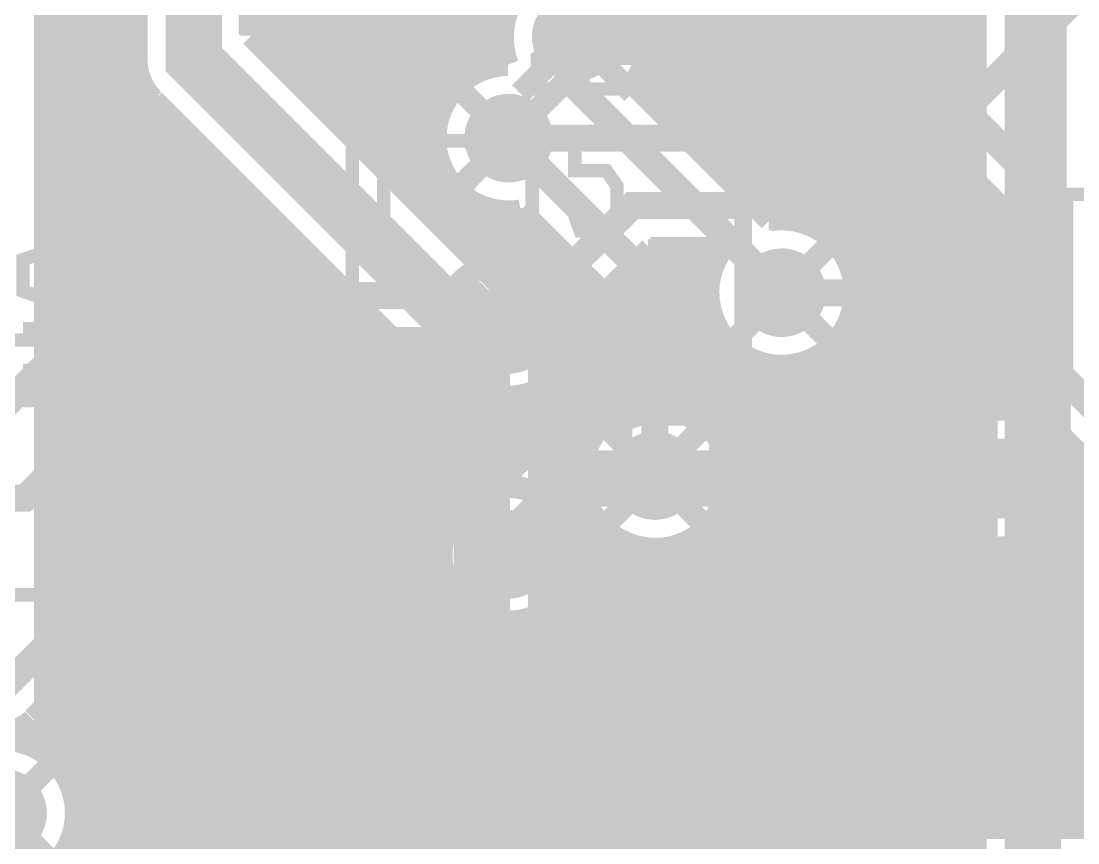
# Model space of a CAD drawing. Extents: x -5 to 90, y -49 to 54.
# Drawn here: x 19.26 to 31.19, y 24.05 to 33.32 of the extents above; entities that cross this region are included whole.
import ezdxf

# ---------------------------------------------------------------- set-up
doc = ezdxf.new("R2010")
doc.units = 0
doc.header["$MEASUREMENT"] = 0
doc.layers.get('0').update_dxf_attribs({"linetype": 'CONTINUOUS'})
for name, color, linetype in [('22-310-0_BOT', 7, 'CONTINUOUS'), ('22-310-0_DRD', 7, 'CONTINUOUS'), ('22-310-0_DRL', 2, 'CONTINUOUS'), ('22-310-0_SMT', 3, 'CONTINUOUS'), ('22-310-0_SPT', 5, 'CONTINUOUS'), ('22-310-0_SSB', 10, 'CONTINUOUS'), ('22-310-0_SST', 14, 'CONTINUOUS'), ('22-310-0_TOP', 9, 'CONTINUOUS'), ('THRUHOLE_TAP', 13, 'CONTINUOUS')]:
    doc.layers.add(name, color=color, linetype=linetype)

# ---------------------------------------------------------------- blocks, each defined once
blk = doc.blocks.new('ROUND_39')
at = {"const_width": 0.50038}
blk.add_lwpolyline([(-0.25019, 0, 1), (0.25019, 0, 1)], format="xyb", close=True, dxfattribs=at)
blk = doc.blocks.new('ROUND_50')
at = {"const_width": 0.10033}
blk.add_lwpolyline([(-0.050164, 0, 1), (0.050164, 0, 1)], format="xyb", close=True, dxfattribs=at)
blk = doc.blocks.new('ROUND_2')
at = {"const_width": 0.50038}
blk.add_lwpolyline([(-0.25019, 0, 1), (0.25019, 0, 1)], format="xyb", close=True, dxfattribs=at)
blk = doc.blocks.new('RECTANGLE_4')
blk.add_solid([(0.4826, 0.4064), (0.4826, -0.4064), (-0.4826, 0.4064), (-0.4826, -0.4064)])
blk = doc.blocks.new('RECTANGLE_22')
blk.add_solid([(0.40005, 0.44958), (0.40005, -0.44958), (-0.40005, 0.44958), (-0.40005, -0.44958)])
blk = doc.blocks.new('RECTANGLE_26')
blk.add_solid([(0.4064, 0.4826), (0.4064, -0.4826), (-0.4064, 0.4826), (-0.4064, -0.4826)])
blk = doc.blocks.new('RECTANGLE_33')
blk.add_solid([(0.25019, 0.19939), (0.25019, -0.19939), (-0.25019, 0.19939), (-0.25019, -0.19939)])
blk = doc.blocks.new('ROUND_46')
at = {"const_width": 0.10033}
blk.add_lwpolyline([(-0.050164, 0, 1), (0.050164, 0, 1)], format="xyb", close=True, dxfattribs=at)

msp = doc.modelspace()

# ---------------------------------------------------------------- linework, layer by layer
at = {"layer": '22-310-0_BOT'}
for points, const_width in [([(20.0152, 45.085), (20.0152, 4.572)], 0.254), ([(22.5298, 45.085), (22.5298, 32.4866)], 0.254), ([(22.7584, 45.085), (22.7584, 32.258)], 0.254), ([(22.987, 45.085), (22.987, 32.0294)], 0.254), ([(23.2156, 45.085), (23.2156, 31.8008)], 0.254), ([(23.4442, 45.085), (23.4442, 31.5722)], 0.254), ([(23.6728, 45.085), (23.6728, 31.3436)], 0.254), ([(23.9014, 45.085), (23.9014, 31.115)], 0.254), ([(24.13, 45.085), (24.13, 32.5374)], 0.254), ([(24.3586, 45.085), (24.3586, 32.7279)], 0.254), ([(24.5872, 45.085), (24.5872, 32.81426)], 0.254), ([(26.416, 45.085), (26.416, 32.3723)], 0.254), ([(26.6446, 45.085), (26.6446, 32.1437)], 0.254), ([(26.8732, 45.085), (26.8732, 31.9151)], 0.254), ([(27.1018, 45.085), (27.1018, 31.6865)], 0.254), ([(27.3304, 45.085), (27.3304, 31.4579)], 0.254), ([(27.559, 45.085), (27.559, 31.2293)], 0.254), ([(27.7876, 45.085), (27.7876, 31.08706)], 0.254), ([(28.0162, 45.085), (28.0162, 31.07182)], 0.254), ([(28.2448, 45.085), (28.2448, 30.988)], 0.254), ([(28.4734, 45.085), (28.4734, 30.80258)], 0.254), ([(28.702, 45.085), (28.702, 19.63674)], 0.254), ([(28.9306, 45.085), (28.9306, 19.95678)], 0.254), ([(29.1592, 45.085), (29.1592, 20.14474)], 0.254), ([(29.3878, 45.085), (29.3878, 20.26412)], 0.254), ([(29.6164, 45.085), (29.6164, 20.3327)], 0.254), ([(29.845, 45.085), (29.845, 20.3581)], 0.254), ([(30.6832, 22.1488), (30.6832, 39.1668)], 0.635), ([(30.0355, 38.64864), (30.0355, 22.66696)], 0.254), ([(19.7866, 38.0238), (19.7866, 24.765)], 0.254), ([(22.3012, 37.9476), (22.3012, 32.7152)], 0.254), ([(20.2438, 37.80028), (20.2438, 10.46734)], 0.254), ([(19.558, 37.59962), (19.558, 25.03932)], 0.254), ([(19.5326, 37.56914), (19.5326, 25.05964)], 0.254), ([(22.0726, 37.56914), (22.0726, 32.9438)], 0.254), ([(21.209, 36.449), (21.209, 32.893), (24.4602, 29.6418), (24.4602, 20.3962)], 0.635), ([(20.4724, 36.06546), (20.4724, 10.8331)], 0.254), ([(20.5613, 35.93084), (20.5613, 32.893)], 0.254), ([(21.844, 35.9156), (21.844, 33.1724)], 0.254), ([(21.8567, 35.93084), (21.8567, 33.1597)], 0.254), ([(20.5613, 33.3756), (19.5326, 33.3756)], 0.254), ([(24.72944, 33.3756), (21.8567, 33.3756)], 0.254), ([(30.0355, 33.3756), (26.32456, 33.3756)], 0.254), ([(27.84602, 30.25902), (25.527, 32.58058), (25.527, 33.147)], 0.3048), ([(20.5613, 33.147), (19.5326, 33.147)], 0.254), ([(21.8567, 33.1597), (24.90978, 30.10662)], 0.254), ([(24.69642, 33.147), (21.8694, 33.147)], 0.254), ([(30.0355, 33.147), (26.35758, 33.147)], 0.254), ([(20.5613, 32.9184), (19.5326, 32.9184)], 0.254), ([(24.72944, 32.9184), (22.098, 32.9184)], 0.254), ([(30.0355, 32.9184), (26.32456, 32.9184)], 0.254), ([(20.59432, 32.6898), (19.5326, 32.6898)], 0.254), ([(24.29764, 32.6898), (22.3266, 32.6898)], 0.254), ([(30.0355, 32.6898), (26.21788, 32.6898)], 0.254), ([(26.16708, 32.62122), (27.7114, 31.0769)], 0.254), ([(26.1874, 32.64408), (26.1874, 32.6009)], 0.254), ([(20.7264, 32.4612), (19.5326, 32.4612)], 0.254), ([(20.701, 32.49168), (20.701, 11.0236)], 0.254), ([(24.07158, 32.4612), (22.5552, 32.4612)], 0.254), ([(30.0355, 32.4612), (26.3271, 32.4612)], 0.254), ([(20.75688, 32.42818), (23.8125, 29.37256)], 0.254), ([(20.95246, 32.2326), (19.5326, 32.2326)], 0.254), ([(20.9296, 32.25546), (20.9296, 11.13282)], 0.254), ([(23.96744, 32.2326), (22.7838, 32.2326)], 0.254), ([(30.0355, 32.2326), (26.5557, 32.2326)], 0.254), ([(21.18106, 32.004), (19.5326, 32.004)], 0.254), ([(21.1582, 32.02686), (21.1582, 11.18616)], 0.254), ([(23.93442, 32.004), (23.0124, 32.004)], 0.254), ([(24.765, 32.004), (26.416, 30.353), (26.416, 28.194)], 0.3048), ([(30.0355, 32.004), (26.7843, 32.004)], 0.254), ([(21.40966, 31.7754), (19.5326, 31.7754)], 0.254), ([(21.3868, 31.79826), (21.3868, 18.20926)], 0.254), ([(23.96744, 31.7754), (23.241, 31.7754)], 0.254), ([(30.0355, 31.7754), (27.0129, 31.7754)], 0.254), ([(21.63826, 31.5468), (19.5326, 31.5468)], 0.254), ([(21.6154, 31.56966), (21.6154, 18.69186)], 0.254), ([(24.07158, 31.5468), (23.4696, 31.5468)], 0.254), ([(30.0355, 31.5468), (27.2415, 31.5468)], 0.254), ([(24.13, 31.4706), (24.13, 30.8864)], 0.254), ([(21.86686, 31.3182), (19.5326, 31.3182)], 0.254), ([(21.844, 31.34106), (21.844, 18.88998)], 0.254), ([(24.29764, 31.3182), (23.6982, 31.3182)], 0.254), ([(24.3586, 31.2801), (24.3586, 30.6578)], 0.254), ([(30.0355, 31.3182), (27.4701, 31.3182)], 0.254), ([(24.5872, 31.19374), (24.5872, 30.4292)], 0.254), ([(24.8158, 31.17596), (24.8158, 30.2006)], 0.254), ([(24.89962, 31.18612), (25.9334, 30.15234)], 0.254), ([(22.09546, 31.0896), (19.5326, 31.0896)], 0.254), ([(22.0726, 31.11246), (22.0726, 19.00174)], 0.254), ([(24.99614, 31.0896), (23.9268, 31.0896)], 0.254), ([(25.0444, 31.04134), (25.0444, 29.9212)], 0.254), ([(30.0355, 31.0896), (27.6987, 31.0896)], 0.254), ([(22.32406, 30.861), (19.5326, 30.861)], 0.254), ([(22.3012, 30.88386), (22.3012, 19.05)], 0.254), ([(25.22474, 30.861), (24.1554, 30.861)], 0.254), ([(25.273, 30.81274), (25.273, 20.5613)], 0.254), ([(30.0355, 30.861), (28.41752, 30.861)], 0.254), ([(22.55266, 30.6324), (19.5326, 30.6324)], 0.254), ([(22.5298, 30.65526), (22.5298, 19.04492)], 0.254), ([(25.45334, 30.6324), (24.384, 30.6324)], 0.254), ([(25.5016, 30.58414), (25.5016, 10.58164)], 0.254), ([(26.83764, 30.58414), (27.02814, 30.39618)], 0.254), ([(26.8732, 30.55112), (26.8732, 30.50794)], 0.254), ([(30.0355, 30.6324), (28.5877, 30.6324)], 0.254), ([(22.7584, 30.42666), (22.7584, 18.98904)], 0.254), ([(22.78126, 30.4038), (19.5326, 30.4038)], 0.254), ([(25.68194, 30.4038), (24.6126, 30.4038)], 0.254), ([(25.7302, 30.35554), (25.7302, 28.66136)], 0.254), ([(27.02052, 30.4038), (26.89606, 30.4038)], 0.254), ([(26.8986, 30.353), (26.8986, 28.86964)], 0.254), ([(30.0355, 30.4038), (28.6639, 30.4038)], 0.254), ([(22.987, 30.19806), (22.987, 18.86966)], 0.254), ([(23.00986, 30.1752), (19.5326, 30.1752)], 0.254), ([(25.91054, 30.1752), (24.8412, 30.1752)], 0.254), ([(25.9334, 30.15234), (25.9334, 28.86964)], 0.254), ([(27.02052, 30.1752), (26.8986, 30.1752)], 0.254), ([(30.0355, 30.1752), (28.67152, 30.1752)], 0.254), ([(23.23846, 29.9466), (19.5326, 29.9466)], 0.254), ([(23.2156, 29.96946), (23.2156, 18.65122)], 0.254), ([(25.9334, 29.9466), (25.0317, 29.9466)], 0.254), ([(27.07894, 29.9466), (26.8986, 29.9466)], 0.254), ([(30.0355, 29.9466), (28.61564, 29.9466)], 0.254), ([(27.1018, 29.89326), (27.1018, 28.66136)], 0.254), ([(23.46706, 29.718), (19.5326, 29.718)], 0.254), ([(23.4442, 29.74086), (23.4442, 10.3886)], 0.254), ([(25.9334, 29.718), (25.10282, 29.718)], 0.254), ([(27.21864, 29.718), (26.8986, 29.718)], 0.254), ([(28.4734, 29.71546), (28.4734, 19.79422)], 0.254), ([(30.0355, 29.718), (28.47594, 29.718)], 0.254), ([(25.1079, 29.6418), (25.1079, 20.91436)], 0.254), ([(27.3304, 29.60878), (27.3304, 20.3581)], 0.254), ([(23.69566, 29.4894), (19.5326, 29.4894)], 0.254), ([(23.6728, 29.51226), (23.6728, 20.65782)], 0.254), ([(25.9334, 29.4894), (25.1079, 29.4894)], 0.254), ([(27.53868, 29.4894), (26.8986, 29.4894)], 0.254), ([(27.559, 29.48178), (27.559, 20.34794)], 0.254), ([(30.0355, 29.4894), (28.15336, 29.4894)], 0.254), ([(28.2448, 29.53258), (28.2448, 20.04314)], 0.254), ([(23.8125, 29.37256), (23.8125, 20.91436)], 0.254), ([(27.7876, 29.43098), (27.7876, 20.29714)], 0.254), ([(28.0162, 29.44622), (28.0162, 20.20062)], 0.254), ([(23.8125, 29.2608), (19.5326, 29.2608)], 0.254), ([(25.9334, 29.2608), (25.1079, 29.2608)], 0.254), ([(30.0355, 29.2608), (26.8986, 29.2608)], 0.254), ([(23.8125, 29.0322), (19.5326, 29.0322)], 0.254), ([(25.9334, 29.0322), (25.1079, 29.0322)], 0.254), ([(30.0355, 29.0322), (26.8986, 29.0322)], 0.254), ([(23.8125, 28.8036), (19.5326, 28.8036)], 0.254), ([(25.85212, 28.8036), (25.1079, 28.8036)], 0.254), ([(30.0355, 28.8036), (26.97734, 28.8036)], 0.254), ([(23.8125, 28.575), (19.5326, 28.575)], 0.254), ([(25.6794, 28.575), (25.1079, 28.575)], 0.254), ([(30.0355, 28.575), (27.1526, 28.575)], 0.254), ([(23.8125, 28.3464), (19.5326, 28.3464)], 0.254), ([(25.60066, 28.3464), (25.1079, 28.3464)], 0.254), ([(30.0355, 28.3464), (27.23134, 28.3464)], 0.254), ([(23.8125, 28.1178), (19.5326, 28.1178)], 0.254), ([(25.5905, 28.1178), (25.1079, 28.1178)], 0.254), ([(30.0355, 28.1178), (27.2415, 28.1178)], 0.254), ([(23.8125, 27.8892), (19.5326, 27.8892)], 0.254), ([(25.64384, 27.8892), (25.1079, 27.8892)], 0.254), ([(30.0355, 27.8892), (27.18816, 27.8892)], 0.254), ([(25.7302, 27.72664), (25.7302, 10.33272)], 0.254), ([(27.1018, 27.72664), (27.1018, 20.33016)], 0.254), ([(23.8125, 27.6606), (19.5326, 27.6606)], 0.254), ([(25.781, 27.6606), (25.1079, 27.6606)], 0.254), ([(30.0355, 27.6606), (27.051, 27.6606)], 0.254), ([(25.9588, 27.50058), (25.9588, 4.572)], 0.254), ([(26.8732, 27.50058), (26.8732, 20.2565)], 0.254), ([(23.8125, 27.432), (19.5326, 27.432)], 0.254), ([(26.08834, 27.432), (25.1079, 27.432)], 0.254), ([(26.1874, 27.39644), (26.1874, 19.6088)], 0.254), ([(26.416, 27.36342), (26.416, 19.94154)], 0.254), ([(26.6446, 27.39644), (26.6446, 20.13458)], 0.254), ([(30.0355, 27.432), (26.74366, 27.432)], 0.254), ([(23.8125, 27.2034), (19.5326, 27.2034)], 0.254), ([(30.0355, 27.2034), (25.1079, 27.2034)], 0.254), ([(23.8125, 26.9748), (19.5326, 26.9748)], 0.254), ([(30.0355, 26.9748), (25.1079, 26.9748)], 0.254), ([(23.8125, 26.7462), (19.5326, 26.7462)], 0.254), ([(30.0355, 26.7462), (25.1079, 26.7462)], 0.254), ([(23.8125, 26.5176), (19.5326, 26.5176)], 0.254), ([(30.0355, 26.5176), (25.1079, 26.5176)], 0.254), ([(23.8125, 26.289), (19.5326, 26.289)], 0.254), ([(30.0355, 26.289), (25.1079, 26.289)], 0.254), ([(23.8125, 26.0604), (19.5326, 26.0604)], 0.254), ([(30.0355, 26.0604), (25.1079, 26.0604)], 0.254), ([(23.8125, 25.8318), (19.5326, 25.8318)], 0.254), ([(30.0355, 25.8318), (25.1079, 25.8318)], 0.254), ([(23.8125, 25.6032), (19.5326, 25.6032)], 0.254), ([(30.0355, 25.6032), (25.1079, 25.6032)], 0.254), ([(23.8125, 25.3746), (19.5326, 25.3746)], 0.254), ([(30.0355, 25.3746), (25.1079, 25.3746)], 0.254), ([(23.8125, 25.146), (19.5326, 25.146)], 0.254), ([(30.0355, 25.146), (25.1079, 25.146)], 0.254), ([(23.8125, 24.9174), (19.685, 24.9174)], 0.254), ([(30.0355, 24.9174), (25.1079, 24.9174)], 0.254), ([(23.8125, 24.6888), (19.82216, 24.6888)], 0.254), ([(30.0355, 24.6888), (25.1079, 24.6888)], 0.254), ([(23.8125, 24.4602), (19.8755, 24.4602)], 0.254), ([(30.0355, 24.4602), (25.1079, 24.4602)], 0.254), ([(23.8125, 24.2316), (19.86534, 24.2316)], 0.254), ([(30.0355, 24.2316), (25.1079, 24.2316)], 0.254), ([(23.8125, 24.003), (19.7866, 24.003)], 0.254), ([(19.7866, 24.00046), (19.7866, 10.53592)], 0.254), ([(30.0355, 24.003), (25.1079, 24.003)], 0.254)]:
    msp.add_lwpolyline(points, dxfattribs=dict(at, const_width=const_width))
at = {"layer": '22-310-0_BOT', "const_width": 0.254}
for points in [[(25.527, 33.97758, 0.4142136), (24.69642, 33.147)], [(26.35758, 33.147, 0.4142136), (25.527, 33.97758)], [(24.69642, 33.147, 0.0971324), (24.75484, 32.83204)], [(26.16708, 32.62122, 0.1736318), (26.35534, 33.147)], [(20.5613, 32.893, 0.1989124), (20.75101, 32.43501)], [(24.75738, 32.83204, 0.4115208), (23.93696, 32.004)], [(23.93442, 32.004, 0.4142136), (24.765, 31.17342)], [(24.765, 31.17342, 0.0408056), (24.89989, 31.18445)], [(27.84602, 31.0896, 0.0408063), (27.71112, 31.07857)], [(28.6766, 30.25902, 0.4142136), (27.84602, 31.0896)], [(26.8986, 30.353, 0.1260244), (26.83918, 30.58499)], [(26.8986, 30.353, 0.1260244), (26.83918, 30.58499)], [(27.02814, 30.39618, 0.0415628), (27.01672, 30.25902)], [(27.01798, 30.25902, 0.4142136), (27.84602, 29.43098)], [(27.84602, 29.43098, 0.4142136), (28.67406, 30.25902)], [(25.1079, 29.6418, 0.1989124), (24.91819, 30.09979)], [(25.1079, 29.6418, 0.1989124), (24.91819, 30.09979)], [(25.9334, 28.86964, 0.2422133), (25.5857, 28.194)], [(27.24658, 28.194, 0.2422134), (26.89876, 28.86987)], [(25.58542, 28.194, 0.4142136), (26.416, 27.36342)], [(26.416, 27.36342, 0.4142136), (27.24658, 28.194)], [(19.88058, 24.384, 0.2422134), (19.53276, 25.05987)], [(19.05, 23.55342, 0.4142136), (19.88058, 24.384)]]:
    msp.add_lwpolyline(points, format="xyb", dxfattribs=at)
at = {"layer": '22-310-0_DRD', "const_width": 0.254}
for points in [[(26.162, 33.782), (24.892, 32.512)], [(26.162, 32.512), (24.892, 33.782)], [(25.4, 32.639), (24.13, 31.369)], [(25.4, 31.369), (24.13, 32.639)], [(28.48102, 30.89402), (27.21102, 29.62402)], [(28.48102, 29.62402), (27.21102, 30.89402)], [(27.051, 28.829), (25.781, 27.559)], [(27.051, 27.559), (25.781, 28.829)], [(19.685, 25.019), (18.415, 23.749)], [(19.685, 23.749), (18.415, 25.019)]]:
    msp.add_lwpolyline(points, dxfattribs=at)
at = {"layer": '22-310-0_SSB', "const_width": 0.1524}
for points in [[(17.00022, 29.72562), (17.00022, 44.02582), (22.9997, 44.02582), (22.9997, 29.72562), (17.00022, 29.72562)], [(19.65706, 28.34894), (19.71548, 28.17876), (20.07108, 28.17876), (20.13204, 28.34894), (20.13204, 29.02458), (20.07108, 29.19476), (19.71548, 29.19476), (19.65706, 29.02458)], [(20.90928, 28.17876), (20.97024, 28.34894), (20.97024, 29.02458), (20.90928, 29.19476), (20.55368, 29.19476), (20.49526, 29.02458), (20.49526, 28.34894), (20.55368, 28.17876), (20.90928, 28.17876)]]:
    msp.add_lwpolyline(points, dxfattribs=at)
at = {"layer": '22-310-0_SST'}
for points, const_width in [([(30.988, 31.369), (35.052, 31.369), (35.052, 35.941), (33.274, 35.941), (33.02, 35.687), (32.766, 35.941), (30.988, 35.941), (30.988, 31.369)], 0.1524), ([(28.05176, 33.74136), (28.05176, 33.26892), (27.37358, 33.50514), (27.37358, 33.62452), (28.38958, 33.62452)], 0.1524), ([(25.59558, 32.55772), (25.59558, 32.91332), (25.4254, 33.03016), (25.25776, 33.03016), (25.08758, 32.91332), (25.08758, 32.55772), (26.10358, 32.55772)], 0.1524), ([(25.59558, 32.85236), (26.10358, 33.03016)], 0.1524), ([(27.88158, 32.43072), (27.88158, 32.78632), (27.7114, 32.90316), (27.54376, 32.90316), (27.37358, 32.78632), (27.37358, 32.43072), (28.38958, 32.43072)], 0.1524), ([(27.88158, 32.72536), (28.38958, 32.90316)], 0.1524), ([(25.02916, 30.95752), (25.02916, 31.97352), (24.91232, 31.80334)], 0.1524), ([(23.59152, 31.97352), (23.11654, 31.97352)], 0.1524), ([(23.35276, 30.95752), (23.35276, 31.97352)], 0.1524), ([(23.95474, 31.46552), (24.31034, 31.46552), (24.42972, 31.6357), (24.42972, 31.80334), (24.31034, 31.97352), (23.95474, 31.97352), (23.95474, 30.95752)], 0.1524), ([(25.51176, 31.1277), (25.57272, 30.95752), (25.92832, 30.95752), (25.98674, 31.1277), (25.98674, 31.46552), (25.86736, 31.6357), (25.51176, 31.6357), (25.51176, 31.97352), (25.98674, 31.97352)], 0.1524), ([(27.41168, 27.21102), (31.00832, 27.21102), (31.00832, 31.20898), (27.41168, 31.20898), (27.41168, 27.21102)], 0.20066), ([(25.14854, 30.95752), (24.91232, 30.95752)], 0.1524), ([(19.78914, 30.6324), (19.78914, 30.2768), (19.6215, 30.21838), (19.45132, 30.21838), (19.28114, 30.2768), (19.28114, 30.6324), (19.45132, 30.69082), (19.6215, 30.69082), (20.29714, 30.4546)], 0.1524), ([(23.0505, 27.1145), (23.0505, 30.0355), (21.4122, 30.0355), (21.4122, 27.1145), (23.0505, 27.1145)], 0.1524), ([(19.28114, 29.85262), (20.1295, 29.85262), (20.29714, 29.7942), (20.29714, 29.4386), (20.1295, 29.38018), (19.28114, 29.38018)], 0.1524), ([(27.1018, 29.67228), (27.1018, 29.19984), (26.42362, 29.67228), (26.25598, 29.67228), (26.0858, 29.61386), (26.0858, 29.25826), (26.25598, 29.19984)], 0.1524), ([(18.2372, 26.8478), (20.9296, 26.8478), (21.1836, 27.1018), (21.1836, 29.03982), (18.1864, 29.03982), (18.1864, 26.8478), (18.2372, 26.8478)], 0.1524), ([(26.93162, 28.36164), (27.1018, 28.42006), (27.1018, 28.65628), (26.93162, 28.71724), (26.76398, 28.83408), (26.25598, 28.83408), (26.0858, 28.77566), (26.0858, 28.42006), (26.25598, 28.36164), (26.93162, 28.36164)], 0.1524), ([(26.76398, 28.59786), (27.1018, 28.83408)], 0.1524), ([(30.0355, 26.8605), (27.1145, 26.8605), (27.1145, 25.2222), (30.0355, 25.2222), (30.0355, 26.8605)], 0.1524), ([(26.69794, 26.18486), (26.86812, 26.24582), (26.86812, 26.60142), (26.69794, 26.65984), (26.36012, 26.65984), (26.18994, 26.54046), (26.18994, 26.18486), (25.85212, 26.18486), (25.85212, 26.65984)], 0.1524), ([(22.66442, 26.14168), (22.83206, 26.2001), (22.83206, 26.5557), (22.66442, 26.61666), (22.32406, 26.61666), (22.15642, 26.49728), (22.15642, 26.14168), (21.81606, 26.14168), (21.81606, 26.61666)], 0.1524), ([(24.62276, 25.6667), (24.79294, 25.78354), (24.79294, 26.0223), (24.62276, 26.13914), (24.45512, 26.13914), (24.11476, 25.90292), (23.77694, 26.13914), (23.77694, 25.6667)], 0.1524), ([(26.36012, 25.34666), (26.36012, 25.70226), (26.18994, 25.82164), (26.01976, 25.82164), (25.85212, 25.70226), (25.85212, 25.34666), (26.86812, 25.34666)], 0.1524), ([(26.36012, 25.64384), (26.86812, 25.82164)], 0.1524), ([(22.83206, 25.77846), (22.83206, 25.5397)], 0.1524), ([(22.83206, 25.65908), (21.81606, 25.65908), (21.98624, 25.5397)], 0.1524), ([(24.28494, 24.8285), (24.28494, 25.1841), (24.11476, 25.30094), (23.94712, 25.30094), (23.77694, 25.1841), (23.77694, 24.8285), (24.79294, 24.8285)], 0.1524), ([(22.66442, 25.0571), (22.83206, 24.99868), (22.83206, 24.64308), (22.66442, 24.58466), (21.98624, 24.58466), (21.81606, 24.64308), (21.81606, 24.99868), (21.98624, 25.0571)], 0.1524), ([(23.77694, 24.46274), (23.77694, 23.9903)], 0.1524), ([(26.8605, 21.3995), (26.8605, 24.3205), (25.2222, 24.3205), (25.2222, 21.3995), (26.8605, 21.3995)], 0.1524), ([(30.0355, 21.3995), (30.0355, 24.3205), (28.3972, 24.3205), (28.3972, 21.3995), (30.0355, 21.3995)], 0.1524), ([(24.79294, 24.22652), (23.77694, 24.22652)], 0.1524)]:
    msp.add_lwpolyline(points, dxfattribs=dict(at, const_width=const_width))
at = {"layer": '22-310-0_SST', "const_width": 0.254}
for points in [[(24.765, 30.607, 0.4142136), (24.003, 29.845)], [(25.527, 29.845, 0.4142136), (24.765, 30.607)], [(24.003, 29.845, 0.4142136), (24.765, 29.083)], [(24.765, 29.083, 0.4142136), (25.527, 29.845)], [(24.765, 28.067, 0.4142136), (24.003, 27.305)], [(25.527, 27.305, 0.4142136), (24.765, 28.067)], [(24.003, 27.305, 0.4142136), (24.765, 26.543)], [(24.765, 26.543, 0.4142136), (25.527, 27.305)]]:
    msp.add_lwpolyline(points, format="xyb", dxfattribs=at)
at = {"layer": '22-310-0_TOP'}
for points, const_width in [([(25.4, 34.8488), (25.527, 34.7218), (25.527, 33.147), (27.94, 33.147), (29.591, 34.798), (29.591, 35.56), (31.6865, 37.6555), (32.73044, 37.6555)], 0.635), ([(25.527, 33.147), (25.527, 34.7218), (25.4, 34.8488)], 0.635), ([(33.02, 34.798), (30.988, 34.798), (28.194, 32.004), (24.765, 32.004)], 0.3048), ([(36.449, 32.512), (35.306, 33.655), (31.242, 33.655), (29.845, 32.258), (28.829, 31.242), (26.162, 31.242), (24.765, 29.845)], 0.3048), ([(37.973, 22.479), (37.846, 22.479), (36.83, 23.495), (36.83, 24.257), (36.068, 25.019), (35.306, 25.019), (30.988, 29.337), (30.988, 31.242), (29.972, 32.258), (29.845, 32.258), (28.829, 31.242), (26.162, 31.242), (24.765, 29.845)], 0.3048), ([(29.9085, 31.63824), (29.30906, 31.0388)], 0.254), ([(29.9085, 31.63824), (29.30906, 31.0388)], 0.254), ([(29.9085, 31.63824), (30.5054, 31.04134)], 0.254), ([(29.845, 31.57474), (29.845, 31.0388)], 0.254), ([(30.12694, 31.4198), (29.69006, 31.4198)], 0.254), ([(30.0736, 31.47314), (30.0736, 28.94076)], 0.254), ([(29.6164, 31.34614), (29.6164, 31.0388)], 0.254), ([(30.35554, 31.1912), (29.46146, 31.1912)], 0.254), ([(30.3022, 31.24454), (30.3022, 28.94076)], 0.254), ([(29.93898, 31.0388), (29.30906, 31.0388)], 0.254), ([(29.3878, 31.11754), (29.3878, 31.0388)], 0.254), ([(29.93898, 31.0388), (29.93898, 29.47924)], 0.254), ([(30.5054, 31.04134), (30.5054, 29.337)], 0.254), ([(30.5054, 30.9626), (29.93898, 30.9626)], 0.254), ([(26.36266, 30.7594), (25.58288, 29.97962)], 0.254), ([(26.36266, 30.7594), (25.58288, 29.97962)], 0.254), ([(27.1653, 30.734), (26.33726, 30.734)], 0.254), ([(27.18308, 30.7594), (26.36266, 30.7594)], 0.254), ([(27.18308, 30.7594), (26.36266, 30.7594)], 0.254), ([(26.416, 30.7594), (26.416, 29.02458)], 0.254), ([(26.6446, 30.7594), (26.6446, 28.99156)], 0.254), ([(26.8732, 30.7594), (26.8732, 28.88488)], 0.254), ([(27.1018, 30.7594), (27.1018, 30.62478)], 0.254), ([(30.5054, 30.734), (29.93898, 30.734)], 0.254), ([(26.1874, 30.58414), (26.1874, 28.99156)], 0.254), ([(27.05354, 30.5054), (26.10866, 30.5054)], 0.254), ([(30.5054, 30.5054), (29.93898, 30.5054)], 0.254), ([(25.9588, 30.35554), (25.9588, 28.88488)], 0.254), ([(18.73504, 28.59024), (18.73504, 28.64104), (20.32, 30.226), (24.384, 30.226), (24.765, 29.845)], 0.3048), ([(27.01798, 30.2768), (25.88006, 30.2768)], 0.254), ([(29.21, 30.25902), (27.84602, 30.25902)], 0.3048), ([(30.5054, 30.2768), (29.93898, 30.2768)], 0.254), ([(25.7302, 30.12694), (25.7302, 28.80868)], 0.254), ([(27.04338, 30.0482), (25.65146, 30.0482)], 0.254), ([(30.5054, 30.0482), (29.93898, 30.0482)], 0.254), ([(27.1018, 29.89326), (27.1018, 28.80868)], 0.254), ([(23.0378, 29.7434), (23.0378, 28.6004)], 0.254), ([(23.94204, 29.7434), (23.0378, 29.7434)], 0.254), ([(23.2156, 29.7434), (23.2156, 18.65122)], 0.254), ([(23.4442, 29.7434), (23.4442, 16.51)], 0.254), ([(23.6728, 29.7434), (23.6728, 20.65782)], 0.254), ([(23.9014, 29.7434), (23.9014, 21.00834)], 0.254), ([(27.14244, 29.8196), (25.59304, 29.8196)], 0.254), ([(28.4734, 29.71546), (28.4734, 28.94076)], 0.254), ([(28.48102, 29.72308), (28.48102, 29.47924)], 0.254), ([(30.5054, 29.8196), (29.93898, 29.8196)], 0.254), ([(23.97506, 29.591), (23.0378, 29.591)], 0.254), ([(27.3558, 29.591), (25.55494, 29.591)], 0.254), ([(27.3304, 29.60878), (27.3304, 28.80868)], 0.254), ([(28.48102, 29.591), (28.33624, 29.591)], 0.254), ([(30.5054, 29.591), (29.93898, 29.591)], 0.254), ([(27.559, 29.48178), (27.559, 28.94076)], 0.254), ([(28.2448, 29.53258), (28.2448, 28.94076)], 0.254), ([(29.93898, 29.47924), (28.48102, 29.47924)], 0.254), ([(28.702, 29.47924), (28.702, 28.94076)], 0.254), ([(28.9306, 29.47924), (28.9306, 28.94076)], 0.254), ([(29.1592, 29.47924), (29.1592, 26.8478)], 0.254), ([(29.3878, 29.47924), (29.3878, 26.8478)], 0.254), ([(29.6164, 29.47924), (29.6164, 28.94076)], 0.254), ([(29.845, 29.47924), (29.845, 28.94076)], 0.254), ([(24.08936, 29.3624), (23.0378, 29.3624)], 0.254), ([(30.5054, 29.3624), (25.44064, 29.3624)], 0.254), ([(25.5016, 29.46146), (25.5016, 28.79598)], 0.254), ([(27.7876, 29.43098), (27.7876, 28.94076)], 0.254), ([(28.0162, 29.44622), (28.0162, 28.94076)], 0.254), ([(20.63496, 28.59024), (20.63496, 29.01696), (20.9042, 29.2862), (22.225, 29.2862)], 0.3048), ([(24.13, 29.3116), (24.13, 27.8384)], 0.254), ([(24.33828, 29.1338), (23.0378, 29.1338)], 0.254), ([(24.3586, 29.1211), (24.3586, 28.0289)], 0.254), ([(30.54858, 29.1338), (25.19172, 29.1338)], 0.254), ([(25.273, 29.18968), (25.273, 28.70708)], 0.254), ([(30.5308, 29.18206), (30.5308, 28.94076)], 0.254), ([(24.5872, 29.03474), (24.5872, 28.11526)], 0.254), ([(24.8158, 29.01696), (24.8158, 28.2702)], 0.254), ([(25.0444, 29.06268), (25.0444, 28.4988)], 0.254), ([(30.64764, 28.99664), (30.70352, 28.94076)], 0.254), ([(25.98928, 28.9052), (23.0378, 28.9052)], 0.254), ([(27.53106, 28.9052), (26.84272, 28.9052)], 0.254), ([(27.53106, 28.94076), (27.53106, 28.80868)], 0.254), ([(28.98902, 28.94076), (27.53106, 28.94076)], 0.254), ([(28.98902, 28.94076), (28.98902, 27.3812)], 0.254), ([(29.43098, 28.9052), (28.98902, 28.9052)], 0.254), ([(29.43098, 28.94076), (29.43098, 27.3812)], 0.254), ([(30.70352, 28.94076), (29.43098, 28.94076)], 0.254), ([(30.15996, 28.94076), (30.15996, 28.16098)], 0.254), ([(21.21408, 28.8036), (21.21408, 28.47086)], 0.254), ([(21.4122, 28.8036), (21.21408, 28.8036)], 0.254), ([(21.3868, 28.8036), (21.3868, 21.8059)], 0.254), ([(21.4122, 28.8036), (21.4122, 28.6004)], 0.254), ([(25.8572, 28.80868), (25.62098, 28.80868)], 0.254), ([(27.53106, 28.80868), (26.9748, 28.80868)], 0.254), ([(30.88894, 28.7528), (34.95802, 24.68372)], 0.254), ([(30.88894, 28.7528), (30.88894, 27.3812)], 0.254), ([(21.4122, 28.6766), (21.21408, 28.6766)], 0.254), ([(25.22982, 28.6766), (23.0378, 28.6766)], 0.254), ([(29.43098, 28.6766), (28.98902, 28.6766)], 0.254), ([(30.96514, 28.6766), (30.88894, 28.6766)], 0.254), ([(30.988, 28.65374), (30.988, 24.2189)], 0.254), ([(18.73504, 27.94), (19.304, 27.94), (19.95424, 28.59024), (20.63496, 28.59024)], 0.3048), ([(21.4122, 28.6004), (21.4122, 28.5496)], 0.254), ([(21.4122, 28.5496), (21.4122, 27.1272)], 0.254), ([(23.0378, 28.6004), (23.0378, 28.5496)], 0.254), ([(23.0378, 28.5496), (23.0378, 27.1272)], 0.254), ([(25.15362, 28.61056), (24.67356, 28.1305)], 0.254), ([(21.21408, 28.47086), (21.21408, 28.05938)], 0.254), ([(21.4122, 28.448), (21.21408, 28.448)], 0.254), ([(24.99106, 28.448), (23.0378, 28.448)], 0.254), ([(29.43098, 28.448), (28.98902, 28.448)], 0.254), ([(31.19374, 28.448), (30.88894, 28.448)], 0.254), ([(31.2166, 28.42514), (31.2166, 24.2189)], 0.254), ([(28.26004, 28.16098), (25.62098, 28.16098), (24.765, 27.305)], 0.635), ([(28.26004, 28.16098), (27.8638, 27.76474), (27.8638, 26.035)], 0.635), ([(21.4122, 28.2194), (21.21408, 28.2194)], 0.254), ([(24.76246, 28.2194), (23.0378, 28.2194)], 0.254), ([(26.416, 28.194), (28.22702, 28.194), (28.26004, 28.16098)], 0.3048), ([(29.43098, 28.2194), (28.98902, 28.2194)], 0.254), ([(29.43098, 28.16098), (30.15996, 28.16098)], 0.254), ([(30.15996, 27.3812), (30.15996, 28.16098)], 0.254), ([(30.88894, 28.16098), (30.15996, 28.16098)], 0.254), ([(31.42234, 28.2194), (30.88894, 28.2194)], 0.254), ([(21.21408, 28.05938), (21.21408, 27.82062)], 0.254), ([(21.21408, 27.94), (20.63496, 27.94)], 0.254), ([(21.4122, 27.9908), (21.21408, 27.9908)], 0.254), ([(24.29764, 27.9908), (23.0378, 27.9908)], 0.254), ([(29.43098, 27.9908), (28.98902, 27.9908)], 0.254), ([(31.65094, 27.9908), (30.88894, 27.9908)], 0.254), ([(21.21408, 27.82062), (21.21408, 27.40914)], 0.254), ([(21.4122, 27.8638), (22.225, 27.8638)], 0.254), ([(22.225, 27.1272), (22.225, 27.8638)], 0.254), ([(23.0378, 27.8638), (22.225, 27.8638)], 0.254), ([(21.4122, 27.7622), (21.21408, 27.7622)], 0.254), ([(24.07158, 27.7622), (23.0378, 27.7622)], 0.254), ([(29.43098, 27.7622), (28.98902, 27.7622)], 0.254), ([(31.87954, 27.7622), (30.88894, 27.7622)], 0.254), ([(21.4122, 27.5336), (21.21408, 27.5336)], 0.254), ([(23.96744, 27.5336), (23.0378, 27.5336)], 0.254), ([(25.88768, 27.51328), (25.5905, 27.21356)], 0.254), ([(25.94356, 27.51328), (25.88768, 27.51328)], 0.254), ([(25.9588, 27.50058), (25.9588, 24.3078)], 0.254), ([(26.8732, 27.50058), (26.8732, 24.2189)], 0.254), ([(27.2161, 27.51328), (26.88844, 27.51328)], 0.254), ([(27.1018, 27.51328), (27.1018, 24.2189)], 0.254), ([(27.2161, 27.51328), (27.2161, 26.8478)], 0.254), ([(29.43098, 27.5336), (28.98902, 27.5336)], 0.254), ([(32.10814, 27.5336), (30.88894, 27.5336)], 0.254), ([(21.21408, 27.40914), (21.21408, 26.7589)], 0.254), ([(25.7302, 27.35326), (25.7302, 24.3078)], 0.254), ([(26.1874, 27.39644), (26.1874, 24.3078)], 0.254), ([(26.416, 27.36342), (26.416, 24.3078)], 0.254), ([(26.6446, 27.39644), (26.6446, 24.3078)], 0.254), ([(28.5115, 27.3812), (28.5115, 26.8478)], 0.254), ([(28.98902, 27.3812), (28.5115, 27.3812)], 0.254), ([(28.702, 27.3812), (28.702, 26.8478)], 0.254), ([(28.9306, 27.3812), (28.9306, 26.8478)], 0.254), ([(30.88894, 27.3812), (29.43098, 27.3812)], 0.254), ([(29.6164, 27.3812), (29.6164, 26.8478)], 0.254), ([(29.845, 27.3812), (29.845, 26.8478)], 0.254), ([(30.0736, 27.3812), (30.0736, 24.2189)], 0.254), ([(30.3022, 27.3812), (30.3022, 24.2189)], 0.254), ([(30.5308, 27.3812), (30.5308, 24.2189)], 0.254), ([(30.7594, 27.3812), (30.7594, 24.2189)], 0.254), ([(20.63496, 27.28976), (20.55876, 27.28976), (19.05, 25.781), (17.653, 25.781), (17.04086, 26.39314), (17.04086, 27.27452)], 0.3048), ([(21.4122, 27.305), (21.21408, 27.305)], 0.254), ([(23.93442, 27.305), (23.0378, 27.305)], 0.254), ([(27.2161, 27.305), (25.6794, 27.305)], 0.254), ([(32.33674, 27.305), (28.5115, 27.305)], 0.254), ([(23.0378, 27.1272), (21.4122, 27.1272)], 0.254), ([(21.6154, 27.1272), (21.6154, 18.69186)], 0.254), ([(21.844, 27.1272), (21.844, 18.88998)], 0.254), ([(22.0726, 27.1272), (22.0726, 19.00174)], 0.254), ([(22.3012, 27.1272), (22.3012, 19.05)], 0.254), ([(22.5298, 27.1272), (22.5298, 19.04492)], 0.254), ([(22.7584, 27.1272), (22.7584, 18.98904)], 0.254), ([(22.987, 27.1272), (22.987, 18.86966)], 0.254), ([(23.96744, 27.0764), (21.21408, 27.0764)], 0.254), ([(27.2161, 27.0764), (25.56256, 27.0764)], 0.254), ([(32.56534, 27.0764), (28.5115, 27.0764)], 0.254), ([(24.07158, 26.8478), (21.21408, 26.8478)], 0.254), ([(27.2161, 26.8478), (25.45588, 26.8478)], 0.254), ([(25.5016, 26.92146), (25.5016, 24.3078)], 0.254), ([(27.1272, 26.8478), (27.1272, 25.2222)], 0.254), ([(27.2161, 26.8478), (27.1272, 26.8478)], 0.254), ([(32.79394, 26.8478), (28.5115, 26.8478)], 0.254), ([(28.5496, 26.8478), (28.5115, 26.8478)], 0.254), ([(30.0228, 26.8478), (28.6004, 26.8478)], 0.254), ([(29.2862, 26.8478), (29.2862, 26.035)], 0.254), ([(30.0228, 26.8478), (30.0228, 25.2222)], 0.254), ([(20.71116, 26.7589), (19.39544, 25.44572)], 0.254), ([(20.701, 26.74874), (20.701, 22.52726)], 0.254), ([(21.21408, 26.7589), (20.71116, 26.7589)], 0.254), ([(20.9296, 26.7589), (20.9296, 22.29866)], 0.254), ([(21.1582, 26.7589), (21.1582, 22.07006)], 0.254), ([(24.13, 26.7716), (24.13, 21.1582)], 0.254), ([(24.29764, 26.6192), (20.57146, 26.6192)], 0.254), ([(27.1272, 26.6192), (25.23236, 26.6192)], 0.254), ([(25.273, 26.64968), (25.273, 24.3078)], 0.254), ([(33.02254, 26.6192), (30.0228, 26.6192)], 0.254), ([(20.4724, 26.52014), (20.4724, 22.75586)], 0.254), ([(24.3586, 26.5811), (24.3586, 21.21916)], 0.254), ([(24.5872, 26.49474), (24.5872, 21.21662)], 0.254), ([(25.0444, 26.52268), (25.0444, 20.98548)], 0.254), ([(27.1272, 26.3906), (20.34286, 26.3906)], 0.254), ([(24.8158, 26.47696), (24.8158, 21.1455)], 0.254), ([(33.25114, 26.3906), (30.0228, 26.3906)], 0.254), ([(20.2438, 26.29154), (20.2438, 22.98446)], 0.254), ([(27.1272, 26.162), (20.11426, 26.162)], 0.254), ([(33.47974, 26.162), (30.0228, 26.162)], 0.254), ([(20.0152, 26.06294), (20.0152, 23.21306)], 0.254), ([(30.0228, 26.035), (29.2862, 26.035)], 0.254), ([(29.2862, 25.2222), (29.2862, 26.035)], 0.254), ([(27.1272, 25.9334), (19.88566, 25.9334)], 0.254), ([(33.70834, 25.9334), (30.0228, 25.9334)], 0.254), ([(19.7866, 25.83434), (19.7866, 24.765)], 0.254), ([(27.1272, 25.7048), (19.65706, 25.7048)], 0.254), ([(32.21736, 25.7048), (30.0228, 25.7048)], 0.254), ([(19.558, 25.60574), (19.558, 25.03932)], 0.254), ([(27.1272, 25.4762), (19.42846, 25.4762)], 0.254), ([(31.79572, 25.4762), (30.0228, 25.4762)], 0.254), ([(19.3294, 25.3873), (19.3294, 25.16378)], 0.254), ([(27.1272, 25.2476), (15.38986, 25.2476)], 0.254), ([(28.5496, 25.2222), (27.1272, 25.2222)], 0.254), ([(27.3304, 25.2222), (27.3304, 24.2189)], 0.254), ([(27.559, 25.2222), (27.559, 24.2189)], 0.254), ([(27.7876, 25.2222), (27.7876, 24.2189)], 0.254), ([(28.0162, 25.2222), (28.0162, 24.2189)], 0.254), ([(28.2448, 25.2222), (28.2448, 24.2189)], 0.254), ([(28.4734, 25.2222), (28.4734, 24.3078)], 0.254), ([(28.6004, 25.2222), (28.5496, 25.2222)], 0.254), ([(30.0228, 25.2222), (28.6004, 25.2222)], 0.254), ([(28.702, 25.2222), (28.702, 24.3078)], 0.254), ([(28.9306, 25.2222), (28.9306, 24.3078)], 0.254), ([(29.1592, 25.2222), (29.1592, 24.3078)], 0.254), ([(29.3878, 25.2222), (29.3878, 24.3078)], 0.254), ([(29.6164, 25.2222), (29.6164, 24.3078)], 0.254), ([(29.845, 25.2222), (29.845, 24.3078)], 0.254), ([(31.6357, 25.2476), (30.0228, 25.2476)], 0.254), ([(31.56458, 25.019), (19.5834, 25.019)], 0.254), ([(31.56204, 24.7904), (19.7739, 24.7904)], 0.254), ([(31.623, 24.5618), (19.86026, 24.5618)], 0.254), ([(31.7373, 24.3332), (19.87804, 24.3332)], 0.254), ([(26.8478, 24.3078), (25.2222, 24.3078)], 0.254), ([(25.2222, 24.3078), (25.2222, 22.8854)], 0.254), ([(26.8478, 24.3078), (26.8478, 24.2189)], 0.254), ([(28.3972, 24.2189), (26.8478, 24.2189)], 0.254), ([(30.0228, 24.3078), (28.3972, 24.3078)], 0.254), ([(28.3972, 24.3078), (28.3972, 24.2189)], 0.254), ([(30.0228, 24.3078), (30.0228, 24.2189)], 0.254), ([(31.5722, 24.2189), (30.0228, 24.2189)], 0.254), ([(25.2222, 24.1046), (19.82978, 24.1046)], 0.254), ([(19.7866, 24.00046), (19.7866, 23.6728)], 0.254)]:
    msp.add_lwpolyline(points, dxfattribs=dict(at, const_width=const_width))
at = {"layer": '22-310-0_TOP', "const_width": 0.254}
for points in [[(27.18308, 30.7594, 0.1630624), (27.01544, 30.25902)], [(27.01798, 30.25902, 0.4142136), (27.84602, 29.43098)], [(25.59558, 29.845, 0.0408057), (25.58455, 29.97989)], [(24.765, 29.01442, 0.4142136), (25.59558, 29.845)], [(23.94204, 29.7434, 0.3786772), (24.765, 29.01696)], [(27.84602, 29.43098, 0.2209442), (28.48102, 29.72308)], [(30.5054, 29.337, 0.1989124), (30.64675, 28.99575)], [(30.5054, 29.337, 0.1989124), (30.64675, 28.99575)], [(26.416, 29.02458, 0.1865747), (25.85729, 28.80858)], [(26.9748, 28.80868, 0.1865745), (26.416, 29.02471)], [(25.62098, 28.80868, 0.1996331), (25.16172, 28.6177)], [(24.67356, 28.1305, 0.3822592), (23.93442, 27.305)], [(25.94356, 27.51328, 0.1528509), (26.416, 27.3654)], [(26.416, 27.36342, 0.1528505), (26.88957, 27.51165)], [(23.93442, 27.305, 0.4142136), (24.765, 26.47442)], [(24.765, 26.47442, 0.3822599), (25.5905, 27.21356)], [(19.05, 25.2984, 0.1989116), (19.39125, 25.43975)], [(19.05, 25.2984, 0.1989116), (19.39125, 25.43975)], [(19.88058, 24.384, 0.4142136), (19.05, 25.21458)], [(19.5326, 23.70836, 0.2422133), (19.8803, 24.384)]]:
    msp.add_lwpolyline(points, format="xyb", dxfattribs=at)

# ---------------------------------------------------------------- block references
at = {"layer": '22-310-0_BOT'}
for p in [(25.527, 33.147), (24.765, 32.004), (27.84602, 30.25902), (26.416, 28.194), (19.05, 24.384)]:
    msp.add_blockref('ROUND_39', p, dxfattribs=at)
at = {"layer": '22-310-0_DRL'}
for p in [(25.527, 33.147), (24.765, 32.004), (27.84602, 30.25902), (26.416, 28.194)]:
    msp.add_blockref('ROUND_50', p, dxfattribs=at)
at = {"layer": '22-310-0_SMT'}
for name, p in [('RECTANGLE_22', (29.21, 30.25902)), ('ROUND_2', (24.765, 29.845)), ('RECTANGLE_4', (22.225, 29.2862)), ('RECTANGLE_33', (20.63496, 28.59024)), ('RECTANGLE_22', (28.26004, 28.16098)), ('RECTANGLE_22', (30.15996, 28.16098)), ('RECTANGLE_4', (22.225, 27.8638)), ('RECTANGLE_33', (20.63496, 27.94)), ('ROUND_2', (24.765, 27.305)), ('RECTANGLE_33', (20.63496, 27.28976)), ('RECTANGLE_26', (27.8638, 26.035)), ('RECTANGLE_26', (29.2862, 26.035))]:
    msp.add_blockref(name, p, dxfattribs=at)
at = {"layer": '22-310-0_SPT'}
for name, p in [('RECTANGLE_22', (29.21, 30.25902)), ('RECTANGLE_4', (22.225, 29.2862)), ('RECTANGLE_33', (20.63496, 28.59024)), ('RECTANGLE_22', (28.26004, 28.16098)), ('RECTANGLE_22', (30.15996, 28.16098)), ('RECTANGLE_4', (22.225, 27.8638)), ('RECTANGLE_33', (20.63496, 27.94)), ('RECTANGLE_33', (20.63496, 27.28976)), ('RECTANGLE_26', (27.8638, 26.035)), ('RECTANGLE_26', (29.2862, 26.035))]:
    msp.add_blockref(name, p, dxfattribs=at)
at = {"layer": '22-310-0_TOP'}
for name, p in [('ROUND_39', (25.527, 33.147)), ('ROUND_39', (24.765, 32.004)), ('ROUND_39', (27.84602, 30.25902)), ('RECTANGLE_22', (29.21, 30.25902)), ('ROUND_2', (24.765, 29.845)), ('RECTANGLE_4', (22.225, 29.2862)), ('RECTANGLE_33', (20.63496, 28.59024)), ('ROUND_39', (26.416, 28.194)), ('RECTANGLE_22', (28.26004, 28.16098)), ('RECTANGLE_22', (30.15996, 28.16098)), ('RECTANGLE_4', (22.225, 27.8638)), ('RECTANGLE_33', (20.63496, 27.94)), ('ROUND_2', (24.765, 27.305)), ('RECTANGLE_33', (20.63496, 27.28976)), ('RECTANGLE_26', (27.8638, 26.035)), ('RECTANGLE_26', (29.2862, 26.035)), ('ROUND_39', (19.05, 24.384))]:
    msp.add_blockref(name, p, dxfattribs=at)
at = {"layer": 'THRUHOLE_TAP'}
for p in [(25.527, 33.147), (24.765, 32.004), (27.84602, 30.25902), (26.416, 28.194)]:
    msp.add_blockref('ROUND_46', p, dxfattribs=at)

doc.saveas('drawing.dxf')
